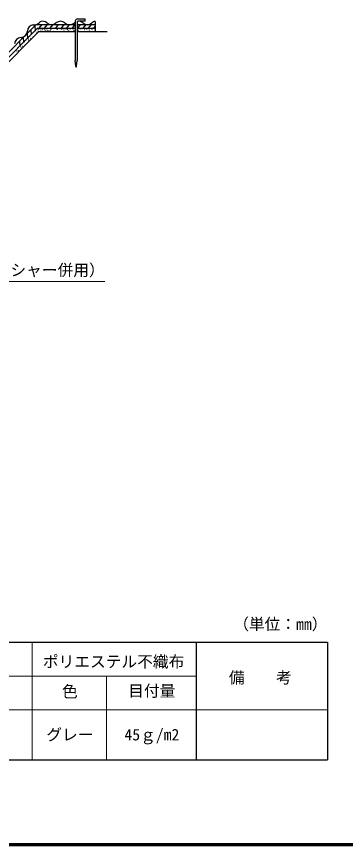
# Model space of a CAD drawing. Units: millimetres, scale not verified. Extents: x 200 to 8200, y 200 to 5824.
# Drawn here: x 2954 to 4420, y 200 to 3883 of the extents above; entities that cross this region are included whole.
import ezdxf
from ezdxf.enums import TextEntityAlignment as Align

# ---------------------------------------------------------------- set-up
doc = ezdxf.new("R2010")
doc.units = ezdxf.units.MM
doc.header["$LTSCALE"] = 20
for name, color, linetype, lineweight in [('C-MTR-FRAM', 5, 'Continuous', 25), ('C-MTR-LINE', 5, 'Continuous', 13), ('C-STR', 1, 'Continuous', 25), ('C-STR-HTXT', 1, 'Continuous', 13), ('C-TTL', 2, 'Continuous', 70)]:
    doc.layers.add(name, color=color, linetype=linetype, lineweight=lineweight)
doc.layers.add('C-MTR-TXT', color=5, linetype='Continuous')
doc.styles.add('ＭＳ ゴシック', font='')
doc.styles.get('ＭＳ ゴシック').set_extended_font_data('MS Gothic')

msp = doc.modelspace()

# ---------------------------------------------------------------- linework, layer by layer
at = {"layer": 'C-MTR-FRAM'}
for p, q in [((592.54, 1099.18), (4339.82, 1099.18)), ((3754.88, 1099.18), (3754.88, 576.18)), ((4339.82, 1099.18), (4339.82, 576.18)), ((592.54, 576.18), (4339.82, 576.18))]:
    msp.add_line(p, q, dxfattribs=at)
at = {"layer": 'C-MTR-LINE'}
for p, q in [((3024.57, 1099.18), (3024.57, 576.18)), ((1260.16, 949.18), (3754.88, 949.18)), ((3355.65, 949.18), (3355.65, 576.18)), ((592.54, 799.18), (4339.82, 799.18))]:
    msp.add_line(p, q, dxfattribs=at)
at = {"layer": 'C-STR', "color": 7}
for p, q in [((3226.96, 3871.78), (3259.91, 3871.78)), ((3259.91, 3862.17), (3259.91, 3871.78)), ((1767.51, 2571.99), (3042.02, 3846.5)), ((1778.12, 2561.38), (3048.23, 3831.5)), ((3035.26, 3839.74), (3036.97, 3820.23)), ((3042.02, 3846.5), (3215.44, 3846.5)), ((3048.23, 3831.5), (3215.44, 3831.5)), ((3066.75, 3846.5), (3054.16, 3831.5)), ((3090.75, 3846.5), (3078.16, 3831.5)), ((3115.98, 3846.5), (3103.4, 3831.5)), ((3139.98, 3846.5), (3127.4, 3831.5)), ((3165.21, 3846.5), (3152.63, 3831.5)), ((3189.21, 3846.5), (3176.63, 3831.5)), ((3214.44, 3846.5), (3201.86, 3831.5)), ((3215.44, 3862.9), (3215.44, 3687.19)), ((3224.44, 3857.19), (3224.44, 3687.19)), ((3224.44, 3846.5), (3304.44, 3846.5)), ((3224.44, 3831.5), (3304.44, 3831.5)), ((3238.44, 3846.5), (3225.86, 3831.5)), ((3259.91, 3862.17), (3229.85, 3862.17)), ((3262.44, 3846.5), (3249.86, 3831.5)), ((3269.27, 3846.5), (3283.96, 3846.5)), ((3286.44, 3846.5), (3273.86, 3831.5)), ((3304.44, 3839.35), (3297.86, 3831.5)), ((3304.44, 3860.95), (3304.44, 3816.5)), ((1788.72, 2550.77), (3054.44, 3816.5)), ((3001.32, 3805.8), (3003.03, 3786.29)), ((3018.29, 3822.77), (3020, 3803.26)), ((3054.44, 3816.5), (3215.44, 3816.5)), ((3224.44, 3816.5), (3358.63, 3816.5)), ((2967.38, 3771.86), (2969.09, 3752.35)), ((2984.35, 3788.83), (2986.06, 3769.32)), ((3218.44, 3662.19), (3215.44, 3687.19)), ((3221.44, 3662.19), (3224.44, 3687.19)), ((3218.44, 3662.19), (3219.94, 3657.19)), ((3219.94, 3657.19), (3221.44, 3662.19))]:
    msp.add_line(p, q, dxfattribs=at)
for centre in [(3018.07, 3795.1), (3025.29, 3793.42), (3032.69, 3809.72), (3037.41, 3818.12), (3042.24, 3814.66), (3042.58, 3808.53), (3049.94, 3817.51), (3052.1, 3826), (3062.34, 3822.74), (3070.73, 3825.24), (3079.43, 3826), (3083.34, 3819.71), (3089.59, 3827.45), (3093.5, 3821.16), (3104.69, 3820.06), (3107.63, 3825.63), (3117.87, 3822.37), (3134.96, 3825.63), (3138.87, 3819.34), (3144.61, 3825.24), (3154.82, 3826), (3165.06, 3822.74), (3174.54, 3827.99), (3182.15, 3826), (3186.06, 3819.71), (3193.5, 3827.09), (3197.41, 3820.8), (3206.09, 3826.08), (3210, 3819.79), (3229.78, 3820.4), (3239.4, 3827.09), (3249.64, 3823.83), (3258.26, 3825.24), (3266.73, 3827.09), (3270.64, 3820.8), (3278.04, 3827.12), (3280.04, 3818.07), (3290.73, 3827.09), (3294.64, 3820.8), (3301.53, 3821.78), (2984.13, 3761.16), (2988.86, 3769.56), (2991.35, 3759.48), (2998.75, 3775.78), (3003.47, 3784.18), (3008.3, 3780.71), (3008.63, 3774.59), (3016, 3783.57), (2955.36, 3729.21), (2955.37, 3721.32), (2962.74, 3730.3), (2964.81, 3741.84), (2969.53, 3750.24), (2974.35, 3746.77), (2974.69, 3740.65), (2982.06, 3749.63)]:
    msp.add_circle(centre, 0.3, dxfattribs=at)
for centre, radius, start, end in [((3227.12, 3859.66), 12.12, 90.74558, 164.52089), ((3229.44, 3857.19), 5, 85.32404, 180)]:
    msp.add_arc(centre, radius, start, end, dxfattribs=at)
at = {"layer": 'C-STR'}
for centre, radius, start, end in [((3033, 3815.68), 30.42, 97.11885, 176.11209), ((3034.14, 3875.88), 30.42, 260.70334, 327.95552), ((3070.04, 3831.05), 30.42, 48.88791, 109.41009), ((3110.04, 3876.88), 30.42, 228.88791, 311.11209), ((3150.04, 3831.05), 30.42, 48.88791, 131.11209), ((3190.64, 3878.28), 31.87, 229.72286, 321.10971), ((3230.04, 3831.05), 30.42, 48.88791, 96.56931), ((3270.04, 3876.88), 30.42, 228.88791, 311.11209), ((3310.04, 3831.05), 30.42, 100.5934, 131.11209), ((2972.31, 3819.8), 30.42, 273.88791, 356.11209), ((2976.43, 3759.11), 30.42, 93.88791, 176.11209)]:
    msp.add_arc(centre, radius, start, end, dxfattribs=at)
at = {"layer": 'C-STR-HTXT'}
msp.add_line((2367.35, 2703.8), (3347.35, 2703.8), dxfattribs=at)
at = {"layer": 'C-TTL'}
msp.add_lwpolyline([(200, 200), (8200, 200), (8200, 5740), (200, 5740)], close=True, dxfattribs=at)

# ---------------------------------------------------------------- texts
at = {"layer": 'C-MTR-TXT', "style": 'ＭＳ ゴシック'}
msp.add_text('（単位：mm）', height=51.32, dxfattribs=at).set_placement((3919.82, 1139.18), align=Align.BOTTOM_LEFT)
for s, p in [('ポリエステル不織布', (3386.86, 1013.26)), ('備\u3000\u3000考', (4040.5, 942.6)), ('グレー', (3192.22, 688.38)), ('45ｇ/m2', (3557.51, 688.38))]:
    msp.add_text(s, height=51.32, dxfattribs=at).set_placement(p, align=Align.MIDDLE_CENTER)
for s, p in [('色', (3192.22, 839.18)), ('目付量', (3557.04, 842.32))]:
    msp.add_text(s, height=51.32, dxfattribs=at).set_placement(p, align=Align.BOTTOM_CENTER)
at = {"layer": 'C-STR-HTXT', "color": 7, "style": 'ＭＳ ゴシック'}
msp.add_text('止め釘（プラワッシャー併用）', height=51.32, dxfattribs=at).set_placement((2367.35, 2713.8), align=Align.BOTTOM_LEFT)

doc.saveas('drawing.dxf')
